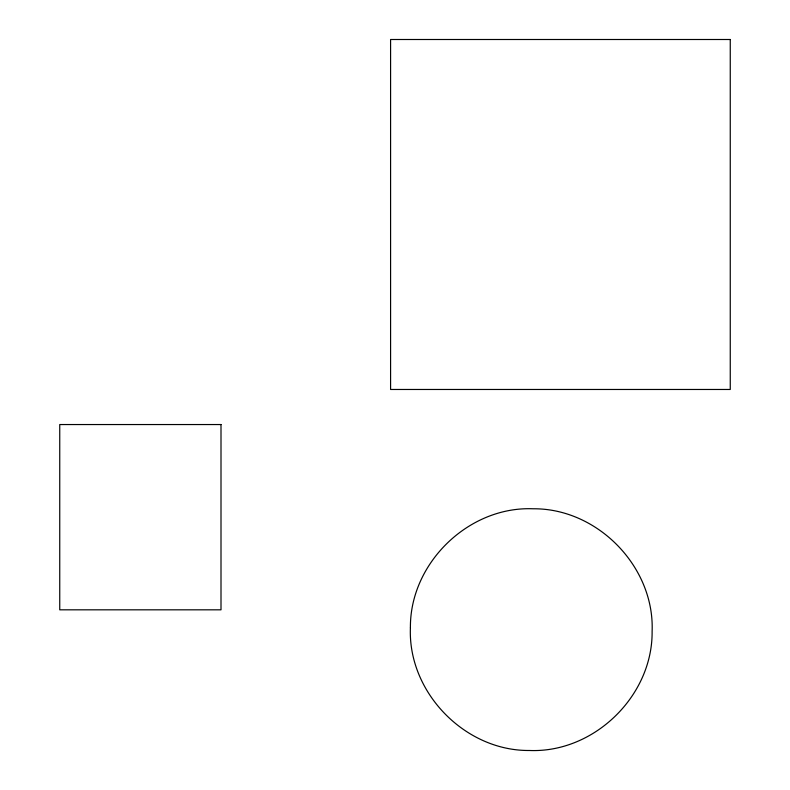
<?xml version="1.0" encoding="UTF-8"?>
<svg xmlns="http://www.w3.org/2000/svg" width="790" height="790" viewBox="0 0 790 790"><rect width="100%" height="100%" fill="white"/><g stroke="black" fill="none" stroke-linecap="round" stroke-linejoin="round"><path stroke-width="1.19" d="M410.405 627.862C407.808 692.415 464.945 751.112 529.488 750.49C594.04 753.097 652.738 695.96 652.115 631.417C654.712 566.855 597.576 508.158 533.033 508.78C468.48 506.183 409.783 563.319 410.405 627.862M730.256 39.5L390.586 39.5L390.586 389.47L730.256 389.47L730.256 39.5M221.003 424.546L59.744 424.546L59.744 609.821L221.003 609.821L221.003 424.546"/></g></svg>
